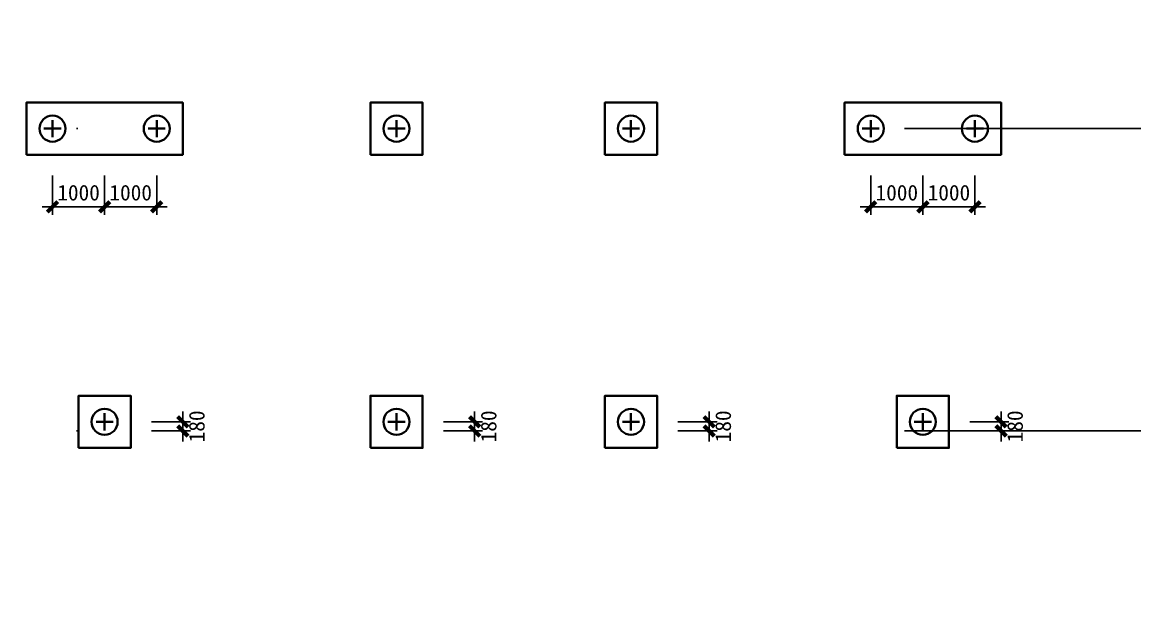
# Model space of a CAD drawing. Header units: millimetres. Extents: x -8252 to 341964, y -299084 to 206355.
# Drawn here: x 26817 to 48164, y -3450 to 7842 of the extents above; entities that cross this region are included whole.
import ezdxf

# ---------------------------------------------------------------- set-up
doc = ezdxf.new("R2010")
doc.units = ezdxf.units.MM
doc.header["$LTSCALE"] = 500
doc.header["$PDMODE"] = 2
doc.header["$PDSIZE"] = 200
doc.linetypes.add('DASHDOT', pattern=[25.4, 12.7, -6.35, 0, -6.35])
for name, color, linetype in [('AXIS', 3, 'Continuous'), ('dim____', 70, 'Continuous'), ('DOTE', 20, 'DASHDOT')]:
    doc.layers.add(name, color=color, linetype=linetype)
doc.layers.add('s121', color=2, linetype='Continuous', lineweight=35)
doc.layers.add('zkz', color=200, linetype='Continuous', lineweight=35)
doc.styles.add('_TCH_DIM_T3', font='SIMPLEX', dxfattribs={"width": 0.705882, "bigfont": 'GBCBIG'})
doc.styles.add('宋体', font='')
doc.styles.get('宋体').set_extended_font_data('宋体')
doc.dimstyles.new('_TCH_ARCH&&100', dxfattribs={"dimtxt": 297.5, "dimasz": 100, "dimexe": 250, "dimexo": 300, "dimgap": 126.25, "dimtad": 1, "dimdec": 0, "dimzin": 0, "dimdsep": 46, "dimtxsty": '_TCH_DIM_T3', "dimblk": 'ARCHTICK', "dimcen": 0.09, "dimclrt": 7, "dimazin": 2, "dimtfac": 1, "dimtdec": 0, "dimtix": 1, "dimtmove": 2, "dimatfit": 3, "dimfxl": 100, "dimtolj": 1, "dimtzin": 0, "dimarcsym": 0})
doc.dimstyles.new('ISO-25', dxfattribs={"dimtxt": 2.5, "dimasz": 2.5, "dimexe": 1.25, "dimexo": 0.625, "dimtad": 1, "dimtxsty": 'Standard', "dimcen": 2.5, "dimadec": 0, "dimazin": 0, "dimtfac": 1, "dimtmove": 0, "dimatfit": 3, "dimfxl": 1, "dimarcsym": 0})

# ---------------------------------------------------------------- blocks, each defined once
blk = doc.blocks.new('_ArchTick')
at = {"color": 0, "linetype": 'ByBlock', "const_width": 0.4}
blk.add_lwpolyline([(-0.5, -0.5), (0.5, 0.5)], dxfattribs=at)
blk = doc.blocks.new('*D543')
at = {"layer": 'Defpoints', "color": 0, "transparency": 16777216}
for p in [(28898, 175), (28898, 0), (29898, 0)]:
    blk.add_point(p, dxfattribs=at)
at = {"layer": 'dim____', "color": 0, "lineweight": -2, "transparency": 16777216}
for p, q in [((29898, 175), (29898, 375)), ((29298, 175), (30048, 175)), ((29298, 0), (30048, 0)), ((29898, 175), (29898, 0)), ((29898, 0), (29898, -200))]:
    blk.add_line(p, q, dxfattribs=at)
at = {"layer": 'dim____', "color": 0, "lineweight": -2, "transparency": 16777216, "xscale": 200, "yscale": 200, "zscale": 200}
for p, rotation in [((29898, 175), 270), ((29898, 0), 90)]:
    blk.add_blockref('_ArchTick', p, dxfattribs=dict(at, rotation=rotation))
at = {"layer": 'dim____', "color": 7, "transparency": 16777216, "insert": (30168, 88), "char_height": 300, "attachment_point": 5, "rotation": 90, "style": '宋体'}
blk.add_mtext('180', dxfattribs=at)
blk = doc.blocks.new('*D545')
at = {"layer": 'Defpoints', "color": 0, "transparency": 16777216}
for p in [(34498, 175), (34498, 0), (35498, 0)]:
    blk.add_point(p, dxfattribs=at)
at = {"layer": 'dim____', "color": 0, "lineweight": -2, "transparency": 16777216}
for p, q in [((35498, 175), (35498, 375)), ((34898, 175), (35648, 175)), ((34898, 0), (35648, 0)), ((35498, 175), (35498, 0)), ((35498, 0), (35498, -200))]:
    blk.add_line(p, q, dxfattribs=at)
at = {"layer": 'dim____', "color": 0, "lineweight": -2, "transparency": 16777216, "xscale": 200, "yscale": 200, "zscale": 200}
for p, rotation in [((35498, 175), 270), ((35498, 0), 90)]:
    blk.add_blockref('_ArchTick', p, dxfattribs=dict(at, rotation=rotation))
at = {"layer": 'dim____', "color": 7, "transparency": 16777216, "insert": (35768, 88), "char_height": 300, "attachment_point": 5, "rotation": 90, "style": '宋体'}
blk.add_mtext('180', dxfattribs=at)
blk = doc.blocks.new('*D547')
at = {"layer": 'Defpoints', "color": 0, "transparency": 16777216}
for p in [(38998, 175), (38998, 0), (39998, 0)]:
    blk.add_point(p, dxfattribs=at)
at = {"layer": 'dim____', "color": 0, "lineweight": -2, "transparency": 16777216}
for p, q in [((39998, 175), (39998, 375)), ((39398, 175), (40148, 175)), ((39398, 0), (40148, 0)), ((39998, 175), (39998, 0)), ((39998, 0), (39998, -200))]:
    blk.add_line(p, q, dxfattribs=at)
at = {"layer": 'dim____', "color": 0, "lineweight": -2, "transparency": 16777216, "xscale": 200, "yscale": 200, "zscale": 200}
for p, rotation in [((39998, 175), 270), ((39998, 0), 90)]:
    blk.add_blockref('_ArchTick', p, dxfattribs=dict(at, rotation=rotation))
at = {"layer": 'dim____', "color": 7, "transparency": 16777216, "insert": (40268, 88), "char_height": 300, "attachment_point": 5, "rotation": 90, "style": '宋体'}
blk.add_mtext('180', dxfattribs=at)
blk = doc.blocks.new('*D549')
at = {"layer": 'Defpoints', "color": 0, "transparency": 16777216}
for p in [(44598, 175), (44598, 0), (45598, 0)]:
    blk.add_point(p, dxfattribs=at)
at = {"layer": 'dim____', "color": 0, "lineweight": -2, "transparency": 16777216}
for p, q in [((45598, 175), (45598, 375)), ((44998, 175), (45748, 175)), ((44998, 0), (45748, 0)), ((45598, 175), (45598, 0)), ((45598, 0), (45598, -200))]:
    blk.add_line(p, q, dxfattribs=at)
at = {"layer": 'dim____', "color": 0, "lineweight": -2, "transparency": 16777216, "xscale": 200, "yscale": 200, "zscale": 200}
for p, rotation in [((45598, 175), 270), ((45598, 0), 90)]:
    blk.add_blockref('_ArchTick', p, dxfattribs=dict(at, rotation=rotation))
at = {"layer": 'dim____', "color": 7, "transparency": 16777216, "insert": (45868, 88), "char_height": 300, "attachment_point": 5, "rotation": 90, "style": '宋体'}
blk.add_mtext('180', dxfattribs=at)
blk = doc.blocks.new('*D706')
at = {"layer": 'Defpoints', "color": 0, "transparency": 16777216}
for p in [(27398, 5300), (28398, 5300), (28398, 4300)]:
    blk.add_point(p, dxfattribs=at)
at = {"layer": 'dim____', "color": 0, "lineweight": -2, "transparency": 16777216}
for p, q in [((27398, 4900), (27398, 4150)), ((28398, 4900), (28398, 4150)), ((27398, 4300), (27198, 4300)), ((27398, 4300), (28398, 4300)), ((28398, 4300), (28598, 4300))]:
    blk.add_line(p, q, dxfattribs=at)
at = {"layer": 'dim____', "color": 0, "lineweight": -2, "transparency": 16777216, "xscale": 200, "yscale": 200, "zscale": 200}
blk.add_blockref('_ArchTick', (27398, 4300), dxfattribs=at)
at = {"layer": 'dim____', "color": 0, "lineweight": -2, "transparency": 16777216, "xscale": 200, "yscale": 200, "zscale": 200, "rotation": 180}
blk.add_blockref('_ArchTick', (28398, 4300), dxfattribs=at)
at = {"layer": 'dim____', "color": 7, "transparency": 16777216, "insert": (27898, 4570), "char_height": 300, "attachment_point": 5, "style": '宋体'}
blk.add_mtext('1000', dxfattribs=at)
blk = doc.blocks.new('*D707')
at = {"layer": 'Defpoints', "color": 0, "transparency": 16777216}
for p in [(28398, 5300), (29398, 5300), (29398, 4300)]:
    blk.add_point(p, dxfattribs=at)
at = {"layer": 'dim____', "color": 0, "lineweight": -2, "transparency": 16777216}
for p, q in [((28398, 4900), (28398, 4150)), ((29398, 4900), (29398, 4150)), ((28398, 4300), (28198, 4300)), ((28398, 4300), (29398, 4300)), ((29398, 4300), (29598, 4300))]:
    blk.add_line(p, q, dxfattribs=at)
at = {"layer": 'dim____', "color": 0, "lineweight": -2, "transparency": 16777216, "xscale": 200, "yscale": 200, "zscale": 200}
blk.add_blockref('_ArchTick', (28398, 4300), dxfattribs=at)
at = {"layer": 'dim____', "color": 0, "lineweight": -2, "transparency": 16777216, "xscale": 200, "yscale": 200, "zscale": 200, "rotation": 180}
blk.add_blockref('_ArchTick', (29398, 4300), dxfattribs=at)
at = {"layer": 'dim____', "color": 7, "transparency": 16777216, "insert": (28898, 4570), "char_height": 300, "attachment_point": 5, "style": '宋体'}
blk.add_mtext('1000', dxfattribs=at)
blk = doc.blocks.new('*D720')
at = {"layer": 'Defpoints', "color": 0, "transparency": 16777216}
for p in [(43098, 5300), (44098, 5300), (44098, 4300)]:
    blk.add_point(p, dxfattribs=at)
at = {"layer": 'dim____', "color": 0, "lineweight": -2, "transparency": 16777216}
for p, q in [((43098, 4900), (43098, 4150)), ((44098, 4900), (44098, 4150)), ((43098, 4300), (42898, 4300)), ((43098, 4300), (44098, 4300)), ((44098, 4300), (44298, 4300))]:
    blk.add_line(p, q, dxfattribs=at)
at = {"layer": 'dim____', "color": 0, "lineweight": -2, "transparency": 16777216, "xscale": 200, "yscale": 200, "zscale": 200}
blk.add_blockref('_ArchTick', (43098, 4300), dxfattribs=at)
at = {"layer": 'dim____', "color": 0, "lineweight": -2, "transparency": 16777216, "xscale": 200, "yscale": 200, "zscale": 200, "rotation": 180}
blk.add_blockref('_ArchTick', (44098, 4300), dxfattribs=at)
at = {"layer": 'dim____', "color": 7, "transparency": 16777216, "insert": (43598, 4570), "char_height": 300, "attachment_point": 5, "style": '宋体'}
blk.add_mtext('1000', dxfattribs=at)
blk = doc.blocks.new('*D721')
at = {"layer": 'Defpoints', "color": 0, "transparency": 16777216}
for p in [(44098, 5300), (45098, 5300), (45098, 4300)]:
    blk.add_point(p, dxfattribs=at)
at = {"layer": 'dim____', "color": 0, "lineweight": -2, "transparency": 16777216}
for p, q in [((44098, 4900), (44098, 4150)), ((45098, 4900), (45098, 4150)), ((44098, 4300), (43898, 4300)), ((44098, 4300), (45098, 4300)), ((45098, 4300), (45298, 4300))]:
    blk.add_line(p, q, dxfattribs=at)
at = {"layer": 'dim____', "color": 0, "lineweight": -2, "transparency": 16777216, "xscale": 200, "yscale": 200, "zscale": 200}
blk.add_blockref('_ArchTick', (44098, 4300), dxfattribs=at)
at = {"layer": 'dim____', "color": 0, "lineweight": -2, "transparency": 16777216, "xscale": 200, "yscale": 200, "zscale": 200, "rotation": 180}
blk.add_blockref('_ArchTick', (45098, 4300), dxfattribs=at)
at = {"layer": 'dim____', "color": 7, "transparency": 16777216, "insert": (44598, 4570), "char_height": 300, "attachment_point": 5, "style": '宋体'}
blk.add_mtext('1000', dxfattribs=at)
blk = doc.blocks.new('*D823')
at = {"layer": 'AXIS', "color": 0, "lineweight": -2, "transparency": 16777216}
for p, q in [((-2, -3750), (-2, -7000)), ((72498, -3750), (72498, -7000)), ((-2, -6750), (72498, -6750))]:
    blk.add_line(p, q, dxfattribs=at)
at = {"layer": 'Defpoints', "color": 0, "transparency": 16777216}
for p in [(-2, -3450), (72498, -3450), (72498, -6750)]:
    blk.add_point(p, dxfattribs=at)
at = {"layer": 'AXIS', "color": 0, "lineweight": -2, "transparency": 16777216, "xscale": 100, "yscale": 100, "zscale": 100, "rotation": 180}
blk.add_blockref('_ArchTick', (-2, -6750), dxfattribs=at)
at = {"layer": 'AXIS', "color": 0, "lineweight": -2, "transparency": 16777216, "xscale": 100, "yscale": 100, "zscale": 100}
blk.add_blockref('_ArchTick', (72498, -6750), dxfattribs=at)
at = {"layer": 'AXIS', "color": 7, "transparency": 16777216, "insert": (36248, -6475), "char_height": 297.5, "attachment_point": 5, "style": '_TCH_DIM_T3'}
blk.add_mtext('\\A1;72500', dxfattribs=at)

msp = doc.modelspace()

# ---------------------------------------------------------------- linework, layer by layer
at = {"layer": 'DOTE', "ltscale": 5}
for p, q in [((28397.528, 57900.374), (28397.528, -3449.626)), ((33997.528, 57900.374), (33997.528, -3449.626)), ((38497.528, 57900.374), (38497.528, -3449.626)), ((44097.528, 57900.374), (44097.528, -3449.626)), ((75497.528, 5800.374), (-3452.472, 5800.374)), ((75497.528, 0.374), (-3452.472, 0.374))]:
    msp.add_line(p, q, dxfattribs=at)
at = {"layer": 's121'}
for points in [[(26897.528, 5300.374), (29897.528, 5300.374), (29897.528, 6300.374), (26897.528, 6300.374)], [(33497.528, 5300.374), (34497.528, 5300.374), (34497.528, 6300.374), (33497.528, 6300.374)], [(37997.528, 5300.374), (38997.528, 5300.374), (38997.528, 6300.374), (37997.528, 6300.374)], [(42597.528, 5300.374), (45597.528, 5300.374), (45597.528, 6300.374), (42597.528, 6300.374)], [(27897.528, -324.626), (28897.528, -324.626), (28897.528, 675.374), (27897.528, 675.374)], [(33497.528, -324.626), (34497.528, -324.626), (34497.528, 675.374), (33497.528, 675.374)], [(37997.528, -324.626), (38997.528, -324.626), (38997.528, 675.374), (37997.528, 675.374)], [(43597.528, -324.626), (44597.528, -324.626), (44597.528, 675.374), (43597.528, 675.374)]]:
    msp.add_lwpolyline(points, close=True, dxfattribs=at)
at = {"layer": 'zkz'}
for p, q in [((27232.528, 5800.374), (27562.528, 5800.374)), ((27397.528, 5635.374), (27397.528, 5965.374)), ((29232.528, 5800.374), (29562.528, 5800.374)), ((29397.528, 5635.374), (29397.528, 5965.374)), ((33832.528, 5800.374), (34162.528, 5800.374)), ((33997.528, 5635.374), (33997.528, 5965.374)), ((38332.528, 5800.374), (38662.528, 5800.374)), ((38497.528, 5635.374), (38497.528, 5965.374)), ((42932.528, 5800.374), (43262.528, 5800.374)), ((43097.528, 5635.374), (43097.528, 5965.374)), ((44932.528, 5800.374), (45262.528, 5800.374)), ((45097.528, 5635.374), (45097.528, 5965.374)), ((28397.528, 10.374), (28397.528, 340.374)), ((33997.528, 10.374), (33997.528, 340.374)), ((38497.528, 10.374), (38497.528, 340.374)), ((44097.528, 10.374), (44097.528, 340.374)), ((28232.528, 175.374), (28562.528, 175.374)), ((33832.528, 175.374), (34162.528, 175.374)), ((38332.528, 175.374), (38662.528, 175.374)), ((43932.528, 175.374), (44262.528, 175.374))]:
    msp.add_line(p, q, dxfattribs=at)
for centre in [(27397.528, 5800.374), (29397.528, 5800.374), (33997.528, 5800.374), (38497.528, 5800.374), (43097.528, 5800.374), (45097.528, 5800.374), (28397.528, 175.374), (33997.528, 175.374), (38497.528, 175.374), (44097.528, 175.374)]:
    msp.add_circle(centre, 250, dxfattribs=at)

# ---------------------------------------------------------------- dimensions: what is measured, and where the dimension line sits
at = {"layer": 'AXIS'}
dim = msp.add_aligned_dim(p1=(-2.472, -3449.626), p2=(72497.528, -3449.626), distance=-3300, dimstyle='_TCH_ARCH&&100', dxfattribs=at)
dim.commit()
dim.dimension.update_dxf_attribs({"geometry": '*D823', "text_midpoint": (36247.528, -6474.626)})
at = {"layer": 'dim____'}
for base, p1, p2, picture, middle in [((28397.63, 4300.374), (27397.63, 5300.374), (28397.63, 5300.374), '*D706', (27897.63, 4570.374)), ((29397.63, 4300.374), (28397.63, 5300.374), (29397.63, 5300.374), '*D707', (28897.63, 4570.374)), ((44097.63, 4300.374), (43097.63, 5300.374), (44097.63, 5300.374), '*D720', (43597.63, 4570.374)), ((45097.63, 4300.374), (44097.63, 5300.374), (45097.63, 5300.374), '*D721', (44597.63, 4570.374))]:
    dim = msp.add_linear_dim(base=base, p1=p1, p2=p2, dimstyle='ISO-25', override={"dimtxt": 300, "dimasz": 200, "dimexe": 150, "dimexo": 400, "dimgap": 120, "dimtad": 1, "dimrnd": 100, "dimtxsty": '宋体', "dimblk1": 'ArchTick', "dimblk2": 'ArchTick', "dimsah": 1, "dimdle": 150, "dimclrt": 7, "dimtix": 1, "dimtmove": 0}, dxfattribs=at)
    dim.commit()
    dim.dimension.update_dxf_attribs({"geometry": picture, "text_midpoint": middle})
for base, p1, p2, picture, middle in [((29897.528, 0.374), (28897.528, 175.374), (28897.528, 0.374), '*D543', (30167.528, 87.874)), ((35497.528, 0.374), (34497.528, 175.374), (34497.528, 0.374), '*D545', (35767.528, 87.874)), ((39997.528, 0.374), (38997.528, 175.374), (38997.528, 0.374), '*D547', (40267.528, 87.874)), ((45597.528, 0.374), (44597.528, 175.374), (44597.528, 0.374), '*D549', (45867.528, 87.874))]:
    dim = msp.add_linear_dim(base=base, p1=p1, p2=p2, angle=90, dimstyle='ISO-25', override={"dimtxt": 300, "dimasz": 200, "dimexe": 150, "dimexo": 400, "dimgap": 120, "dimtad": 2, "dimrnd": 10, "dimtxsty": '宋体', "dimblk1": 'ArchTick', "dimblk2": 'ArchTick', "dimsah": 1, "dimdle": 150, "dimclrt": 7, "dimtix": 1}, dxfattribs=at)
    dim.commit()
    dim.dimension.update_dxf_attribs({"geometry": picture, "text_midpoint": middle})

doc.saveas('drawing.dxf')
